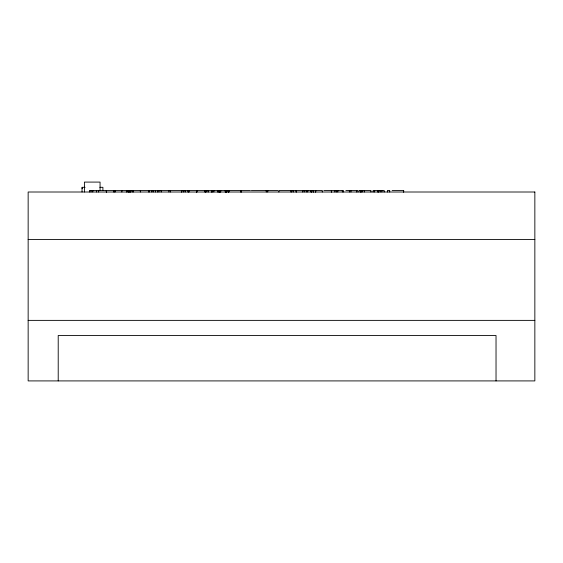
<?xml version="1.0" encoding="UTF-8"?>
<svg xmlns="http://www.w3.org/2000/svg" width="563" height="563" viewBox="0 0 563 563"><rect width="100%" height="100%" fill="white"/><g stroke="black" fill="none" stroke-linecap="round" stroke-linejoin="round"><path stroke-width="0.84" d="M85.09 187.31L82.036 187.31L82.036 192.004M99.855 187.31L102.909 187.31L102.909 190.547M82.036 187.831L82.388 187.831M82.036 188.352L82.388 188.352M98.849 190.442L250.436 190.442M251.351 190.442L277.862 190.442M297.032 190.442L322.268 190.442L322.268 192.004M323.824 190.442L343.36 190.442L343.36 192.004M345.858 190.442L358.012 190.442L358.012 192.004M359.222 190.442L370.933 190.442L370.933 192.004M392.115 190.442L403.692 190.442L403.692 192.004M28.15 239.493L534.85 239.493M28.15 320.375L534.85 320.375M496.031 380.912L496.031 335.513L58.214 335.513L58.214 380.912M403.439 190.442L403.439 192.004M389.73 192.004L389.73 190.442L387.471 190.442L387.471 192.004M384.163 192.004L384.163 190.442L373.107 190.442L373.107 192.004M381.904 190.442L381.904 192.004M380.124 190.442L380.124 192.004M378.625 190.442L378.625 192.004M378.118 190.442L378.118 192.004M377.822 190.442L377.822 192.004M374.606 190.442L374.606 192.004M364.289 190.442L364.289 192.004M361.946 190.442L361.946 192.004M361.847 190.442L361.847 192.004M360.341 190.442L360.341 192.004M360.236 190.442L360.236 192.004M356.428 190.442L356.428 192.004M350.953 190.442L350.953 192.004M349.37 190.442L349.37 192.004M342.325 190.442L342.325 192.004M337.814 190.442L337.814 192.004M336.329 190.442L336.329 192.004M334.894 190.442L334.894 192.004M331.544 190.442L331.544 192.004M331.375 190.442L331.375 192.004M315.709 190.442L315.709 192.004M315.625 190.442L315.625 192.004M313.598 190.442L313.598 192.004M313.274 190.442L313.274 192.004M311.775 190.442L311.775 192.004M311.262 190.442L311.262 192.004M310.973 190.442L310.973 192.004M307.757 190.442L307.757 192.004M306.251 190.442L306.251 192.004M304.14 190.442L304.14 192.004M302.648 190.442L302.648 192.004M296.412 190.442L296.419 192.004L296.49 190.442L278.903 190.442L278.903 192.004M296.054 190.442L296.054 192.004M293.26 190.442L293.26 192.004M291.754 190.442L291.754 192.004M290.937 190.442L290.937 192.004M267.756 190.442L267.756 192.004M266.25 190.442L266.25 192.004M241.168 190.442L241.217 192.004M241.034 190.442L241.034 192.004M240.844 190.442L240.844 192.004M228.888 190.442L228.888 192.004M228.782 190.442L228.782 192.004M228.346 190.442L228.346 192.004M228.247 190.442L228.247 192.004M226.741 190.442L226.741 192.004M226.636 190.442L226.636 192.004M226.136 190.442L226.136 192.004M226.044 190.442L226.044 192.004M225.594 190.442L225.594 192.004M225.51 190.442L225.51 192.004M225.235 190.442L225.235 192.004M220.724 190.442L220.724 192.004M220.309 190.442L220.309 192.004M219.661 190.442L219.661 192.004M219.563 190.442L219.563 192.004M219.127 190.442L219.127 192.004M219.021 190.442L219.021 192.004M218.008 190.442L218.008 192.004M217.916 190.442L217.916 192.004M213.863 190.442L213.863 192.004M212.357 190.442L212.357 192.004M211.85 190.442L211.85 192.004M211.554 190.442L211.554 192.004M208.338 190.442L208.338 192.004M206.839 190.442L206.839 192.004M205.319 190.442L205.319 192.004M205.15 190.442L205.15 192.004M205.066 190.442L205.066 192.004M196.951 190.442L196.951 192.004M196.698 190.442L196.698 192.004M196.438 190.442L196.529 192.004M189.055 190.442L189.048 192.004M188.429 190.442L188.345 192.004M187.993 190.442L187.993 192.004M185.199 190.442L185.199 192.004M183.693 190.442L183.693 192.004M181.821 190.442L181.772 192.004M181.638 190.442L181.638 192.004M170.462 190.442L170.462 192.004M168.956 190.442L168.956 192.004M161.194 190.442L161.194 192.004M158.935 190.442L158.935 192.004M157.541 190.442L157.541 192.004M155.36 190.442L155.36 192.004M153.192 190.442L153.192 192.004M151.806 190.442L151.806 192.004M149.519 190.442L149.519 192.004M148.541 190.442L148.541 192.004M140.349 190.442L140.349 192.004M133.445 190.442L133.445 192.004M132.256 190.442L132.256 192.004M130.757 190.442L130.757 192.004M130.595 190.442L130.595 192.004M129.574 190.442L129.574 192.004M129.208 190.442L129.208 192.004M128.645 190.442L128.645 192.004M128.385 190.442L128.385 192.004M127.147 190.442L127.147 192.004M126.401 190.442L126.401 192.004M121.889 190.442L121.889 192.004M114.965 190.442L114.965 192.004M114.831 190.442L114.831 192.004M113.459 190.442L113.459 192.004M106.569 190.442L106.569 192.004M106.4 190.442L106.4 192.004M106.308 190.442L106.308 192.004M100.059 190.35L100.059 182.088L84.408 182.088L84.408 192.004M98.638 192.004L98.638 190.442L89.418 190.442L89.418 192.004M96.583 190.442L96.583 192.004M92.811 190.442L92.811 192.004M91.002 190.442L91.002 192.004M534.85 192.004L28.15 192.004L28.15 380.912L534.85 380.912L534.85 192.004"/></g></svg>
